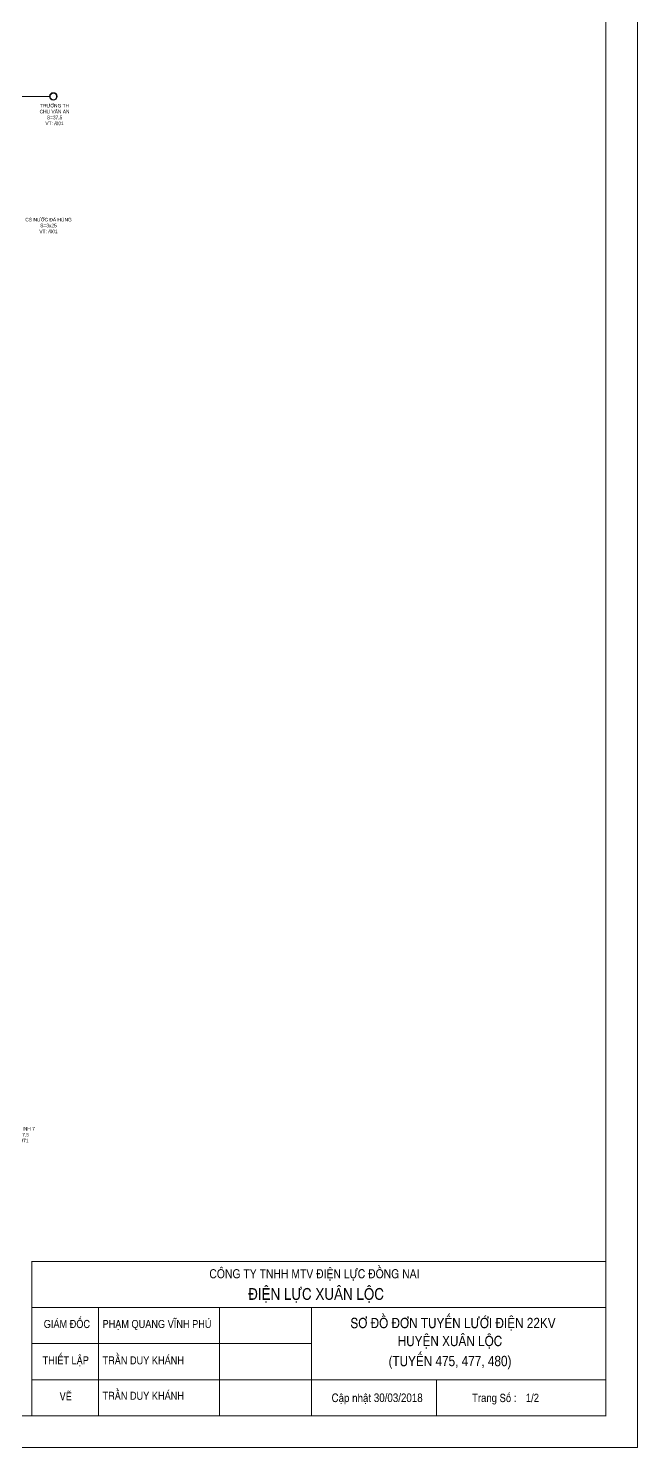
# Model space of a CAD drawing. Header units: inches. Extents: x 3694 to 9715, y -885 to 919.
# Drawn here: x 6362 to 6724, y -841 to 3 of the extents above; entities that cross this region are included whole.
import ezdxf
from ezdxf.enums import TextEntityAlignment as Align

# ---------------------------------------------------------------- set-up
doc = ezdxf.new("R2010")
doc.units = ezdxf.units.IN
doc.header["$LTSCALE"] = 0.2
doc.header["$MEASUREMENT"] = 0
for name, color, linetype, lineweight in [('Khung', 7, 'Continuous', 13), ('TBA', 5, 'Continuous', 9), ('Text', 7, 'Continuous', 9), ('Tuyen 477', 5, 'Continuous', 13)]:
    doc.layers.add(name, color=color, linetype=linetype, lineweight=lineweight)
doc.styles.add('V-H-C', font='VHELVCN_0.TTF')
doc.styles.add('V-H-C-B', font='VHELVCB_0.TTF')

msp = doc.modelspace()

# ---------------------------------------------------------------- linework, layer by layer
at = {"layer": 'Khung'}
for points in [[(3694.32, 918.53), (3694.32, -841.47), (6724.32, -841.47), (6724.32, 918.53)], [(3713.26, 899.59), (3713.26, -822.54), (6705.39, -822.54), (6705.39, 899.59)]]:
    msp.add_lwpolyline(points, close=True, dxfattribs=at)
at = {"layer": 'Khung', "const_width": 0.624}
msp.add_lwpolyline([(6363.92, -822.54), (6705.39, -822.54), (6705.39, -730.73), (6363.92, -730.73)], close=True, dxfattribs=at)
msp.add_lwpolyline([(6363.92, -758.06), (6705.39, -758.06)], dxfattribs=at)
at = {"layer": 'Khung'}
for points in [[(6363.92, -758.06), (6530.26, -758.06)], [(6403.52, -758.06), (6403.52, -822.54)], [(6475.59, -758.06), (6475.59, -822.54)], [(6530.26, -758.06), (6530.26, -822.54)], [(6363.92, -779.55), (6530.26, -779.55)], [(6363.92, -801.05), (6705.39, -801.05)], [(6582.79, -801.05), (6582.79, -801.05)], [(6604.62, -801.05), (6604.62, -822.54)]]:
    msp.add_lwpolyline(points, dxfattribs=at)
at = {"layer": 'TBA'}
for radius in [2.25, 1.95]:
    msp.add_circle((6376.74, -37.15), radius, dxfattribs=at)
at = {"layer": 'Tuyen 477'}
msp.add_lwpolyline([(6346.53, -37.15), (6374.5, -37.15), (6374.5, -37.15)], dxfattribs=at)

# ---------------------------------------------------------------- texts
at = {"layer": 'Khung', "style": 'V-H-C-B'}
for s, height, p in [('COÂNG TY TNHH MTV ÑIEÄN LÖÏC ÑOÀNG NAI', 5.3987, (6532.05, -740.67)), (' ÑIEÄN LÖÏC XUAÂN LOÄC', 6.9751, (6531.94, -753.5)), ('GIAÙM ÑOÁC ', 4.7635, (6385.56, -770.25)), ('SÔ ÑOÀ ÑÔN TUYEÁN LÖÔÙI ÑIEÄN 22KV', 6.1184, (6614.51, -770.35)), ('HUYEÄN XUAÂN LOÄC', 6.1184, (6612.7, -781.05)), ('THIEÁT LAÄP', 4.7635, (6384.1, -791.91)), ('(TUYEÁN 475, 477, 480)', 6.1184, (6612.7, -792.98)), ('VEÕ', 4.764, (6384.1, -813.4)), ('Caäp nhaät 30/03/2018', 5.0705, (6569.38, -814.33)), ('Trang Soá :     ', 4.9388, (6643, -814.33)), (' 1/2', 4.939, (6660.95, -814.35))]:
    msp.add_text(s, height=height, dxfattribs=at).set_placement(p, align=Align.CENTER)
for s, p in [('PHAÏM QUANG VÓNH PHUÙ', (6406, -770.25)), ('TRAÀN DUY KHAÙNH', (6406, -791.91)), ('TRAÀN DUY KHAÙNH', (6406, -812.99))]:
    msp.add_text(s, height=4.7635, dxfattribs=at).set_placement(p)
at = {"layer": 'Text', "char_height": 2.1073, "attachment_point": 5, "style": 'V-H-C'}
for s, insert, width in [('TRÖÔØNG TH\\PCHU VAÊN AN\\PS=37,5\\PVT: /001', (6377.45, -47.92), 28.1807), ('CS NÖÔÙC ÑAÙ HUØNG\\PS=3x25\\PVT: /001', (6373.86, -113.99), 28.1807), ('ÑOÂNG MINH 7\\PS=2x37,5\\PVT: //071', (6356.1, -655.2), 19.1667)]:
    msp.add_mtext(s, dxfattribs=dict(at, insert=insert, width=width))

doc.saveas('drawing.dxf')
